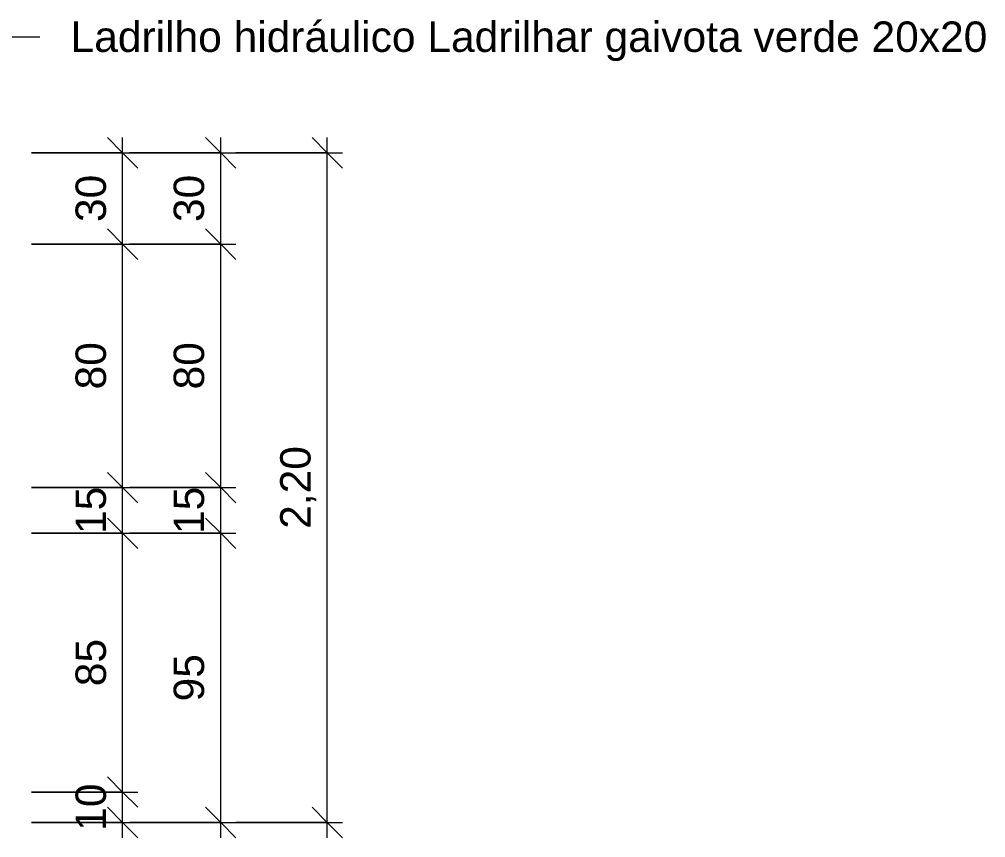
# Model space of a CAD drawing. Header units: millimetres. Extents: x -13140 to 14823, y 100 to 6213.
# Drawn here: x 11647 to 14823, y 150 to 2839 of the extents above; entities that cross this region are included whole.
import ezdxf

# ---------------------------------------------------------------- set-up
doc = ezdxf.new("R2010")
doc.units = ezdxf.units.MM
for name, color, linetype, lineweight in [('A-ANNO-DIMS', 211, 'Continuous', 9), ('A-ANNO-DIMS-50', 211, 'Continuous', 9), ('G-ANNO-TEXT', 231, 'Continuous', 9)]:
    doc.layers.add(name, color=color, linetype=linetype, lineweight=lineweight)
doc.styles.add('@Arial Unicode MS', font='ARIALUNI.TTF', dxfattribs={"height": 100})
doc.styles.add('Arial', font='arial.ttf', dxfattribs={"height": 100})
doc.dimstyles.new('CRT_-__Metros_-_Linha_de_chamada_3_5_mm', dxfattribs={"dimscale": 304.8, "dimtxt": 100.584485, "dimasz": 0.328084, "dimexe": 0.164042, "dimexo": 0.0625, "dimgap": 0.082021, "dimtad": 1, "dimdec": 0, "dimlfac": 0.1, "dimdsep": 46, "dimtxsty": '@Arial Unicode MS', "dimblk1": 'OBLIQUE', "dimblk2": 'OBLIQUE', "dimsah": 1, "dimcen": 0.09, "dimdle": 0.164042, "dimazin": 0, "dimtfac": 1, "dimtdec": 4, "dimtix": 1, "dimtmove": 0, "dimatfit": 3, "dimfxl": 0.984252, "dimfxlon": 1, "dimtvp": 1, "dimtolj": 1, "dimtzin": 0, "dimarcsym": 2})
doc.dimstyles.new('CRT_-__Metros_-_Linha_de_chamada_3_5_mm_1', dxfattribs={"dimscale": 304.8, "dimtxt": 100.584485, "dimasz": 0.328084, "dimexe": 0.164042, "dimexo": 0.0625, "dimgap": 0.082021, "dimtad": 1, "dimlfac": 0.001, "dimrnd": 0.01, "dimzin": 0, "dimdsep": 46, "dimtxsty": '@Arial Unicode MS', "dimblk1": 'OBLIQUE', "dimblk2": 'OBLIQUE', "dimsah": 1, "dimcen": 0.09, "dimdle": 0.164042, "dimazin": 0, "dimtfac": 1, "dimtdec": 4, "dimtix": 1, "dimtmove": 0, "dimatfit": 3, "dimfxl": 0.984252, "dimfxlon": 1, "dimtvp": 1, "dimtolj": 1, "dimtzin": 0, "dimarcsym": 2})

# ---------------------------------------------------------------- blocks, each defined once
blk = doc.blocks.new('DIMBLOCK1-ELEVAÇÃO 4 COZINHA')
at = {"layer": 'A-ANNO-DIMS-50', "lineweight": 18}
for p, q in [((11987, 300), (11937, 350)), ((11987, 300), (12037, 250)), ((11987, 200), (11937, 250)), ((11987, 200), (12037, 150))]:
    blk.add_line(p, q, dxfattribs=at)
at = {"layer": 'A-ANNO-DIMS-50'}
for p, q in [((11687, 300), (12037, 300)), ((11987, 300), (11687, 300)), ((11987, 150), (11987, 300)), ((11687, 200), (12037, 200)), ((11987, 200), (11687, 200))]:
    blk.add_line(p, q, dxfattribs=at)
at = {"layer": 'A-ANNO-DIMS-50', "color": 0, "insert": (11832.2, 172.6), "char_height": 100, "width": 185.873, "attachment_point": 1, "rotation": 90, "line_spacing_factor": 1.117605, "style": '@Arial Unicode MS'}
blk.add_mtext('10', dxfattribs=at)
blk = doc.blocks.new('_Oblique')
at = {"color": 0, "linetype": 'ByBlock', "lineweight": -2}
blk.add_line((-0.5, -0.5), (0.5, 0.5), dxfattribs=at)
blk = doc.blocks.new('DIMBLOCK2-ELEVAÇÃO 4 COZINHA')
at = {"layer": 'A-ANNO-DIMS-50', "lineweight": 18}
for p, q in [((11987, 1150), (11937, 1200)), ((11987, 1150), (12037, 1100)), ((11987, 300), (11937, 350)), ((11987, 300), (12037, 250))]:
    blk.add_line(p, q, dxfattribs=at)
at = {"layer": 'A-ANNO-DIMS-50'}
for p, q in [((11687, 1150), (12037, 1150)), ((11987, 1150), (11687, 1150)), ((11987, 300), (11987, 1150)), ((11687, 300), (12037, 300)), ((11987, 300), (11687, 300))]:
    blk.add_line(p, q, dxfattribs=at)
at = {"layer": 'A-ANNO-DIMS-50', "color": 0, "insert": (11832.2, 647.6), "char_height": 100, "width": 185.873, "attachment_point": 1, "rotation": 90, "line_spacing_factor": 1.117605, "style": '@Arial Unicode MS'}
blk.add_mtext('85', dxfattribs=at)
blk = doc.blocks.new('DIMBLOCK3-ELEVAÇÃO 4 COZINHA')
at = {"layer": 'A-ANNO-DIMS-50', "lineweight": 18}
for p, q in [((11987, 1300), (11937, 1350)), ((11987, 1300), (12037, 1250)), ((11987, 1150), (11937, 1200)), ((11987, 1150), (12037, 1100))]:
    blk.add_line(p, q, dxfattribs=at)
at = {"layer": 'A-ANNO-DIMS-50'}
for p, q in [((11687, 1300), (12037, 1300)), ((11987, 1300), (11687, 1300)), ((11987, 1150), (11987, 1300)), ((11687, 1150), (12037, 1150)), ((11987, 1150), (11687, 1150))]:
    blk.add_line(p, q, dxfattribs=at)
at = {"layer": 'A-ANNO-DIMS-50', "color": 0, "insert": (11832.2, 1147.6), "char_height": 100, "width": 185.873, "attachment_point": 1, "rotation": 90, "line_spacing_factor": 1.117605, "style": '@Arial Unicode MS'}
blk.add_mtext('15', dxfattribs=at)
blk = doc.blocks.new('DIMBLOCK4-ELEVAÇÃO 4 COZINHA')
at = {"layer": 'A-ANNO-DIMS-50', "lineweight": 18}
for p, q in [((11987, 2100), (11937, 2150)), ((11987, 2100), (12037, 2050)), ((11987, 1300), (11937, 1350)), ((11987, 1300), (12037, 1250))]:
    blk.add_line(p, q, dxfattribs=at)
at = {"layer": 'A-ANNO-DIMS-50'}
for p, q in [((11687, 2100), (12037, 2100)), ((11987, 2100), (11687, 2100)), ((11987, 1300), (11987, 2100)), ((11687, 1300), (12037, 1300)), ((11987, 1300), (11687, 1300))]:
    blk.add_line(p, q, dxfattribs=at)
at = {"layer": 'A-ANNO-DIMS-50', "color": 0, "insert": (11832.2, 1622.6), "char_height": 100, "width": 185.873, "attachment_point": 1, "rotation": 90, "line_spacing_factor": 1.117605, "style": '@Arial Unicode MS'}
blk.add_mtext('80', dxfattribs=at)
blk = doc.blocks.new('DIMBLOCK5-ELEVAÇÃO 4 COZINHA')
at = {"layer": 'A-ANNO-DIMS-50', "lineweight": 18}
for p, q in [((11987, 2400), (11937, 2450)), ((11987, 2400), (12037, 2350)), ((11987, 2100), (11937, 2150)), ((11987, 2100), (12037, 2050))]:
    blk.add_line(p, q, dxfattribs=at)
at = {"layer": 'A-ANNO-DIMS-50'}
for p, q in [((11987, 2100), (11987, 2450)), ((11687, 2400), (12037, 2400)), ((11987, 2400), (11687, 2400)), ((11687, 2100), (12037, 2100)), ((11987, 2100), (11687, 2100))]:
    blk.add_line(p, q, dxfattribs=at)
at = {"layer": 'A-ANNO-DIMS-50', "color": 0, "insert": (11832.2, 2172.6), "char_height": 100, "width": 185.873, "attachment_point": 1, "rotation": 90, "line_spacing_factor": 1.117605, "style": '@Arial Unicode MS'}
blk.add_mtext('30', dxfattribs=at)
blk = doc.blocks.new('DIMBLOCK6-ELEVAÇÃO 4 COZINHA')
at = {"layer": 'A-ANNO-DIMS-50', "lineweight": 18}
for p, q in [((12309.5, 1150), (12259.5, 1200)), ((12309.5, 1150), (12359.5, 1100)), ((12309.5, 200), (12259.5, 250)), ((12309.5, 200), (12359.5, 150))]:
    blk.add_line(p, q, dxfattribs=at)
at = {"layer": 'A-ANNO-DIMS-50'}
for p, q in [((12009.5, 1150), (12359.5, 1150)), ((12309.5, 1150), (12009.5, 1150)), ((12309.5, 150), (12309.5, 1150)), ((12009.5, 200), (12359.5, 200)), ((12309.5, 200), (12009.5, 200))]:
    blk.add_line(p, q, dxfattribs=at)
at = {"layer": 'A-ANNO-DIMS-50', "color": 0, "insert": (12154.7, 597.6), "char_height": 100, "width": 185.873, "attachment_point": 1, "rotation": 90, "line_spacing_factor": 1.117605, "style": '@Arial Unicode MS'}
blk.add_mtext('95', dxfattribs=at)
blk = doc.blocks.new('DIMBLOCK7-ELEVAÇÃO 4 COZINHA')
at = {"layer": 'A-ANNO-DIMS-50', "lineweight": 18}
for p, q in [((12309.5, 1300), (12259.5, 1350)), ((12309.5, 1300), (12359.5, 1250)), ((12309.5, 1150), (12259.5, 1200)), ((12309.5, 1150), (12359.5, 1100))]:
    blk.add_line(p, q, dxfattribs=at)
at = {"layer": 'A-ANNO-DIMS-50'}
for p, q in [((12009.5, 1300), (12359.5, 1300)), ((12309.5, 1300), (12009.5, 1300)), ((12309.5, 1150), (12309.5, 1300)), ((12009.5, 1150), (12359.5, 1150)), ((12309.5, 1150), (12009.5, 1150))]:
    blk.add_line(p, q, dxfattribs=at)
at = {"layer": 'A-ANNO-DIMS-50', "color": 0, "insert": (12154.7, 1147.6), "char_height": 100, "width": 185.873, "attachment_point": 1, "rotation": 90, "line_spacing_factor": 1.117605, "style": '@Arial Unicode MS'}
blk.add_mtext('15', dxfattribs=at)
blk = doc.blocks.new('DIMBLOCK8-ELEVAÇÃO 4 COZINHA')
at = {"layer": 'A-ANNO-DIMS-50', "lineweight": 18}
for p, q in [((12309.5, 2100), (12259.5, 2150)), ((12309.5, 2100), (12359.5, 2050)), ((12309.5, 1300), (12259.5, 1350)), ((12309.5, 1300), (12359.5, 1250))]:
    blk.add_line(p, q, dxfattribs=at)
at = {"layer": 'A-ANNO-DIMS-50'}
for p, q in [((12009.5, 2100), (12359.5, 2100)), ((12309.5, 2100), (12009.5, 2100)), ((12309.5, 1300), (12309.5, 2100)), ((12009.5, 1300), (12359.5, 1300)), ((12309.5, 1300), (12009.5, 1300))]:
    blk.add_line(p, q, dxfattribs=at)
at = {"layer": 'A-ANNO-DIMS-50', "color": 0, "insert": (12154.7, 1622.6), "char_height": 100, "width": 185.873, "attachment_point": 1, "rotation": 90, "line_spacing_factor": 1.117605, "style": '@Arial Unicode MS'}
blk.add_mtext('80', dxfattribs=at)
blk = doc.blocks.new('DIMBLOCK9-ELEVAÇÃO 4 COZINHA')
at = {"layer": 'A-ANNO-DIMS-50', "lineweight": 18}
for p, q in [((12309.5, 2400), (12259.5, 2450)), ((12309.5, 2400), (12359.5, 2350)), ((12309.5, 2100), (12259.5, 2150)), ((12309.5, 2100), (12359.5, 2050))]:
    blk.add_line(p, q, dxfattribs=at)
at = {"layer": 'A-ANNO-DIMS-50'}
for p, q in [((12309.5, 2100), (12309.5, 2450)), ((12009.5, 2400), (12359.5, 2400)), ((12309.5, 2400), (12009.5, 2400)), ((12009.5, 2100), (12359.5, 2100)), ((12309.5, 2100), (12009.5, 2100))]:
    blk.add_line(p, q, dxfattribs=at)
at = {"layer": 'A-ANNO-DIMS-50', "color": 0, "insert": (12154.7, 2172.6), "char_height": 100, "width": 185.873, "attachment_point": 1, "rotation": 90, "line_spacing_factor": 1.117605, "style": '@Arial Unicode MS'}
blk.add_mtext('30', dxfattribs=at)
blk = doc.blocks.new('DIMBLOCK10-ELEVAÇÃO 4 COZINHA')
at = {"layer": 'A-ANNO-DIMS-50', "lineweight": 18}
for p, q in [((12659.5, 2400), (12609.5, 2450)), ((12659.5, 2400), (12709.5, 2350)), ((12659.5, 200), (12609.5, 250)), ((12659.5, 200), (12709.5, 150))]:
    blk.add_line(p, q, dxfattribs=at)
at = {"layer": 'A-ANNO-DIMS-50'}
for p, q in [((12659.5, 150), (12659.5, 2450)), ((12359.5, 2400), (12709.5, 2400)), ((12659.5, 2400), (12359.5, 2400)), ((12359.5, 200), (12709.5, 200)), ((12659.5, 200), (12359.5, 200))]:
    blk.add_line(p, q, dxfattribs=at)
at = {"layer": 'A-ANNO-DIMS-50', "color": 0, "insert": (12504.7, 1164.7), "char_height": 100, "width": 324.675, "attachment_point": 1, "rotation": 90, "line_spacing_factor": 1.117605, "style": '@Arial Unicode MS'}
blk.add_mtext('2,20', dxfattribs=at)

msp = doc.modelspace()

# ---------------------------------------------------------------- linework, layer by layer
at = {"layer": 'G-ANNO-TEXT', "color": 7}
msp.add_line((11530.591, 2781.583), (11714.359, 2781.583), dxfattribs=at)

# ---------------------------------------------------------------- texts
at = {"layer": 'G-ANNO-TEXT', "color": 7, "insert": (11815.959, 2831.583), "char_height": 100, "width": 3751.8975, "attachment_point": 1, "style": 'Arial'}
msp.add_mtext('Ladrilho hidráulico Ladrilhar gaivota verde 20x20', dxfattribs=at)

# ---------------------------------------------------------------- dimensions: what is measured, and where the dimension line sits
at = {"layer": 'A-ANNO-DIMS'}
for base, p1, p2, dimstyle, override, picture, middle in [((11986.962, 2400), (11686.962, 2100), (11686.962, 2400), 'CRT_-__Metros_-_Linha_de_chamada_3_5_mm', {"dimpost": '<>', "dimfxl": 300}, 'DIMBLOCK5-ELEVAÇÃO 4 COZINHA', (11910.871, 2250)), ((12309.453, 2400), (12009.453, 2100), (12009.453, 2400), 'CRT_-__Metros_-_Linha_de_chamada_3_5_mm', {"dimpost": '<>', "dimfxl": 300}, 'DIMBLOCK9-ELEVAÇÃO 4 COZINHA', (12233.362, 2250)), ((12659.453, 2400), (12359.453, 200), (12359.453, 2400), 'CRT_-__Metros_-_Linha_de_chamada_3_5_mm_1', {"dimpost": '<>', "dimfxl": 2200}, 'DIMBLOCK10-ELEVAÇÃO 4 COZINHA', (12583.362, 1300)), ((11986.962, 2100), (11686.962, 1300), (11686.962, 2100), 'CRT_-__Metros_-_Linha_de_chamada_3_5_mm', {"dimpost": '<>', "dimfxl": 800}, 'DIMBLOCK4-ELEVAÇÃO 4 COZINHA', (11910.871, 1700)), ((12309.453, 2100), (12009.453, 1300), (12009.453, 2100), 'CRT_-__Metros_-_Linha_de_chamada_3_5_mm', {"dimpost": '<>', "dimfxl": 800}, 'DIMBLOCK8-ELEVAÇÃO 4 COZINHA', (12233.362, 1700)), ((11986.962, 1300), (11686.962, 1150), (11686.962, 1300), 'CRT_-__Metros_-_Linha_de_chamada_3_5_mm', {"dimpost": '<>', "dimfxl": 150}, 'DIMBLOCK3-ELEVAÇÃO 4 COZINHA', (11910.871, 1225)), ((12309.453, 1300), (12009.453, 1150), (12009.453, 1300), 'CRT_-__Metros_-_Linha_de_chamada_3_5_mm', {"dimpost": '<>', "dimfxl": 150}, 'DIMBLOCK7-ELEVAÇÃO 4 COZINHA', (12233.362, 1225)), ((11986.962, 1150), (11686.962, 300), (11686.962, 1150), 'CRT_-__Metros_-_Linha_de_chamada_3_5_mm', {"dimpost": '<>', "dimfxl": 850}, 'DIMBLOCK2-ELEVAÇÃO 4 COZINHA', (11910.871, 725)), ((12309.453, 1150), (12009.453, 200), (12009.453, 1150), 'CRT_-__Metros_-_Linha_de_chamada_3_5_mm', {"dimpost": '<>', "dimfxl": 950}, 'DIMBLOCK6-ELEVAÇÃO 4 COZINHA', (12233.362, 675)), ((11986.962, 300), (11686.962, 200), (11686.962, 300), 'CRT_-__Metros_-_Linha_de_chamada_3_5_mm', {"dimpost": '<>', "dimfxl": 100}, 'DIMBLOCK1-ELEVAÇÃO 4 COZINHA', (11910.871, 250))]:
    dim = msp.add_linear_dim(base=base, p1=p1, p2=p2, angle=90, dimstyle=dimstyle, override=override, dxfattribs=at)
    dim.commit()
    dim.dimension.update_dxf_attribs({"geometry": picture, "text_midpoint": middle})

doc.saveas('drawing.dxf')
